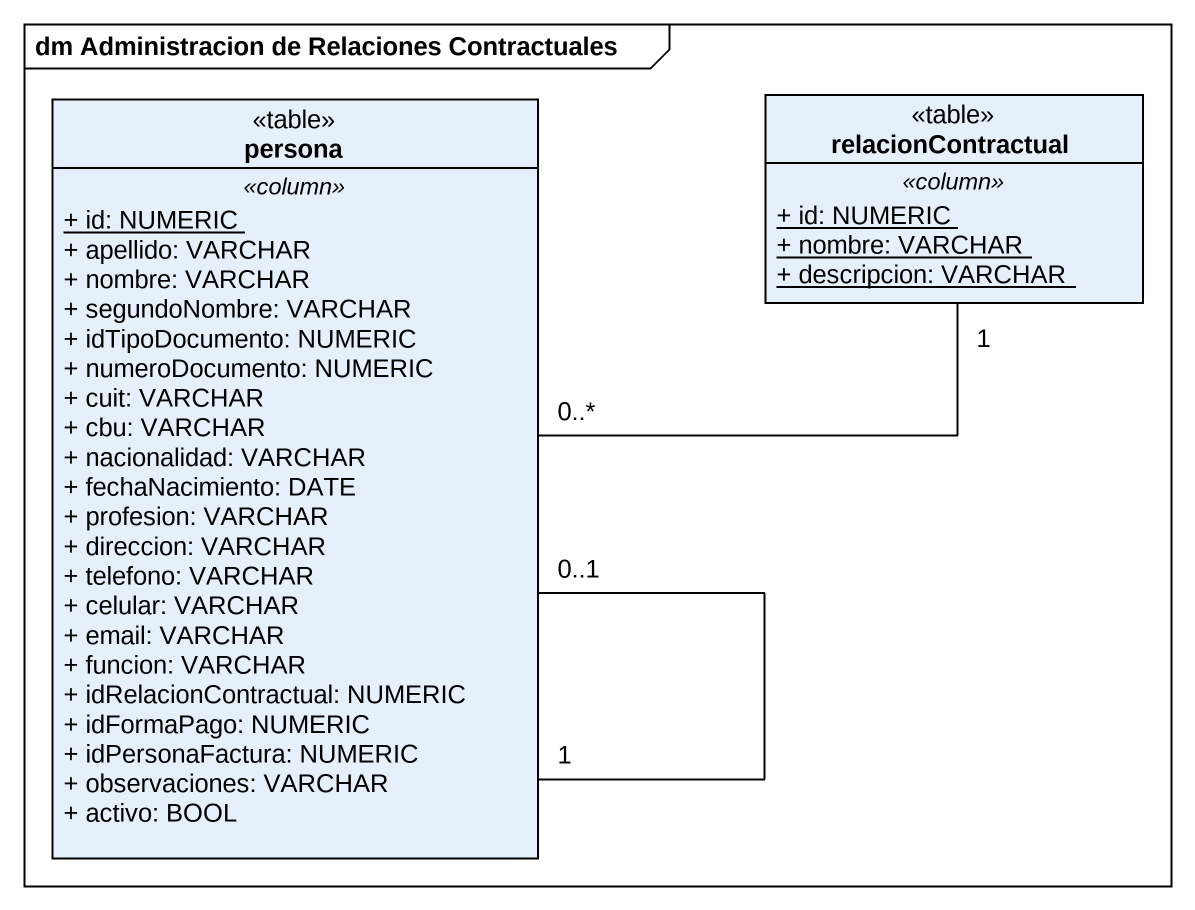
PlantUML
@startuml
mainframe dm Administracion de Relaciones Contractuales
hide circle
hide empty members
skinparam classAttributeIconSize 0
class persona <<table>> {
  .. <<column>> ..
  {static} + id: NUMERIC
  + apellido: VARCHAR
  + nombre: VARCHAR
  + segundoNombre: VARCHAR
  + idTipoDocumento: NUMERIC
  + numeroDocumento: NUMERIC
  + cuit: VARCHAR
  + cbu: VARCHAR
  + nacionalidad: VARCHAR
  + fechaNacimiento: DATE
  + profesion: VARCHAR
  + direccion: VARCHAR
  + telefono: VARCHAR
  + celular: VARCHAR
  + email: VARCHAR
  + funcion: VARCHAR
  + idRelacionContractual: NUMERIC
  + idFormaPago: NUMERIC
  + idPersonaFactura: NUMERIC
  + observaciones: VARCHAR
  + activo: BOOL
}
class relacionContractual <<table>> {
  .. <<column>> ..
  {static} + id: NUMERIC
  {static} + nombre: VARCHAR
  {static} + descripcion: VARCHAR
}
persona "1" -- "0..1" persona
persona "0..*" -right- "1" relacionContractual
@enduml
